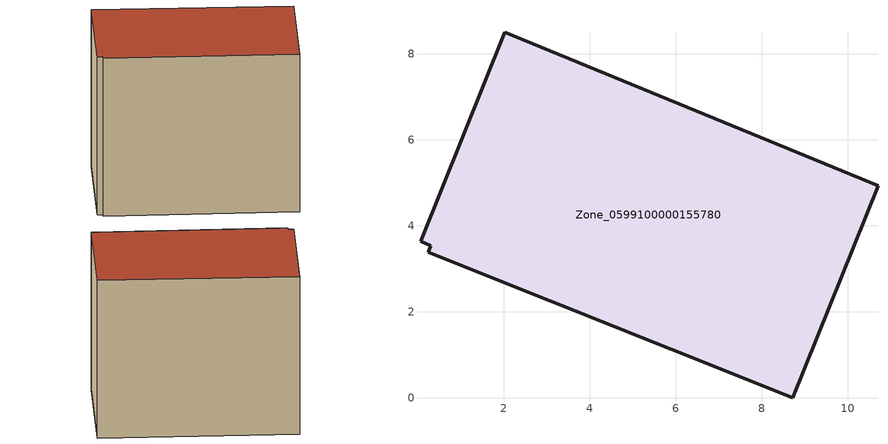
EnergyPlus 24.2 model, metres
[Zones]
Zone_0599100000155780
 floor ground (C_G): 8.72,0 0.25,3.38 0.3,3.53 0.06,3.63 2.02,8.5 10.7,4.93 z0.5
 wall outside (C_F): 8.72,0 10.7,4.93 2.02,8.5 0.06,3.63 0.3,3.53 0.25,3.38 8.72,0 z0.5:8.55
 roof outside (C_R): 0.25,3.38 8.72,0 10.7,4.93 2.02,8.5 0.06,3.63 0.3,3.53 z8.55
[BUILDING]
Pand.0599100000155780: North Axis=0; Terrain=City; Loads Convergence Tolerance Value=0.04; Temperature Convergence Tolerance Value=0.4; Solar Distribution=FullExterior; Maximum Number of Warmup Days=25; Minimum Number of Warmup Days=1
[Site:Location]
Rotterdam.The.Hague.AP_ZH_NLD Design_Conditions: Latitude=51.96; Longitude=4.45; Time Zone=1; Elevation=-4.5
[SITE:GROUNDTEMPERATURE:BUILDINGSURFACE]
18, 18, 18, 18, 18, 18, 18, 18, 18, 18, 18, 18
[MATERIAL] Thermal Absorptance=0.9; Solar Absorptance=0.7; Visible Absorptance=0.7
Name | Roughness | Thickness | Conductivity | Density | Specific Heat
G.TI.1965-1974 | MediumSmooth | 0.15 | 0.882353 | 540 | 1210
F.TI.1965-1974 | Rough | 0.3 | 0.697674 | 1920 | 840
R.TI.1965-1974 | MediumRough | 0.2 | 0.232558 | 1500 | 1000
[CONSTRUCTION]
C_G: G.TI.1965-1974
C_F: F.TI.1965-1974
C_R: R.TI.1965-1974
[ZONE]
Zone_0599100000155780: Type=1; Multiplier=1; Ceiling Height=Autocalculate; Volume=Autocalculate; Floor Area=autocalculate; Part of Total Floor Area=Yes
[ZONEINFILTRATION:DESIGNFLOWRATE]
Infil_Zone_0599100000155780: Zone or ZoneList or Space or SpaceList=Zone_0599100000155780; Schedule=AlwaysOn; Design Flow Rate Calculation Method=Flow/Area; Flow Rate per Floor Area=0.003; Constant Term Coefficient=1; Temperature Term Coefficient=0; Velocity Term Coefficient=0; Velocity Squared Term Coefficient=0
[HVACTEMPLATE:ZONE:IDEALLOADSAIRSYSTEM]
Zone_0599100000155780: Maximum Heating Supply Air Temperature=50; Minimum Cooling Supply Air Temperature=13; Maximum Heating Supply Air Humidity Ratio=0.0156; Minimum Cooling Supply Air Humidity Ratio=0.0077; Heating Limit=NoLimit; Cooling Limit=NoLimit; Dehumidification Control Type=ConstantSensibleHeatRatio; Cooling Sensible Heat Ratio=0.7; Dehumidification Setpoint=60; Humidification Control Type=None; Humidification Setpoint=30; Outdoor Air Method=None; Outdoor Air Flow Rate per Person=0.00944; Outdoor Air Flow Rate per Zone Floor Area=0; Outdoor Air Flow Rate per Zone=0; Demand Controlled Ventilation Type=None; Outdoor Air Economizer Type=NoEconomizer; Heat Recovery Type=None; Sensible Heat Recovery Effectiveness=0.7; Latent Heat Recovery Effectiveness=0.65
[ZONECONTROL:THERMOSTAT]
ThermostatControl_Zone_0599100000155780: Zone or ZoneList=Zone_0599100000155780; Control Type Schedule=DualSetpointControlType; Control 1=Thermostat_Zone_0599100000155780; Temperature Difference Between Cutout And Setpoint=0
[THERMOSTATSETPOINT:DUALSETPOINT]
Thermostat_Zone_0599100000155780: Heating Setpoint Temperature Schedule=HeatingSetpoint_Zone_0599100000155780; Cooling Setpoint Temperature Schedule=CoolingSetpoint_Zone_0599100000155780
[SCHEDULE:COMPACT]
HeatingSetpoint_Zone_0599100000155780: Through: 12/31, For: AllDays, Until: 24:00, 21
CoolingSetpoint_Zone_0599100000155780: Through: 12/31, For: AllDays, Until: 24:00, 24
DualSetpointControlType: Through: 12/31, For: AllDays, Until: 24:00, 4
AlwaysOn: Through: 12/31, For: AllDays, Until: 24:00, 1
